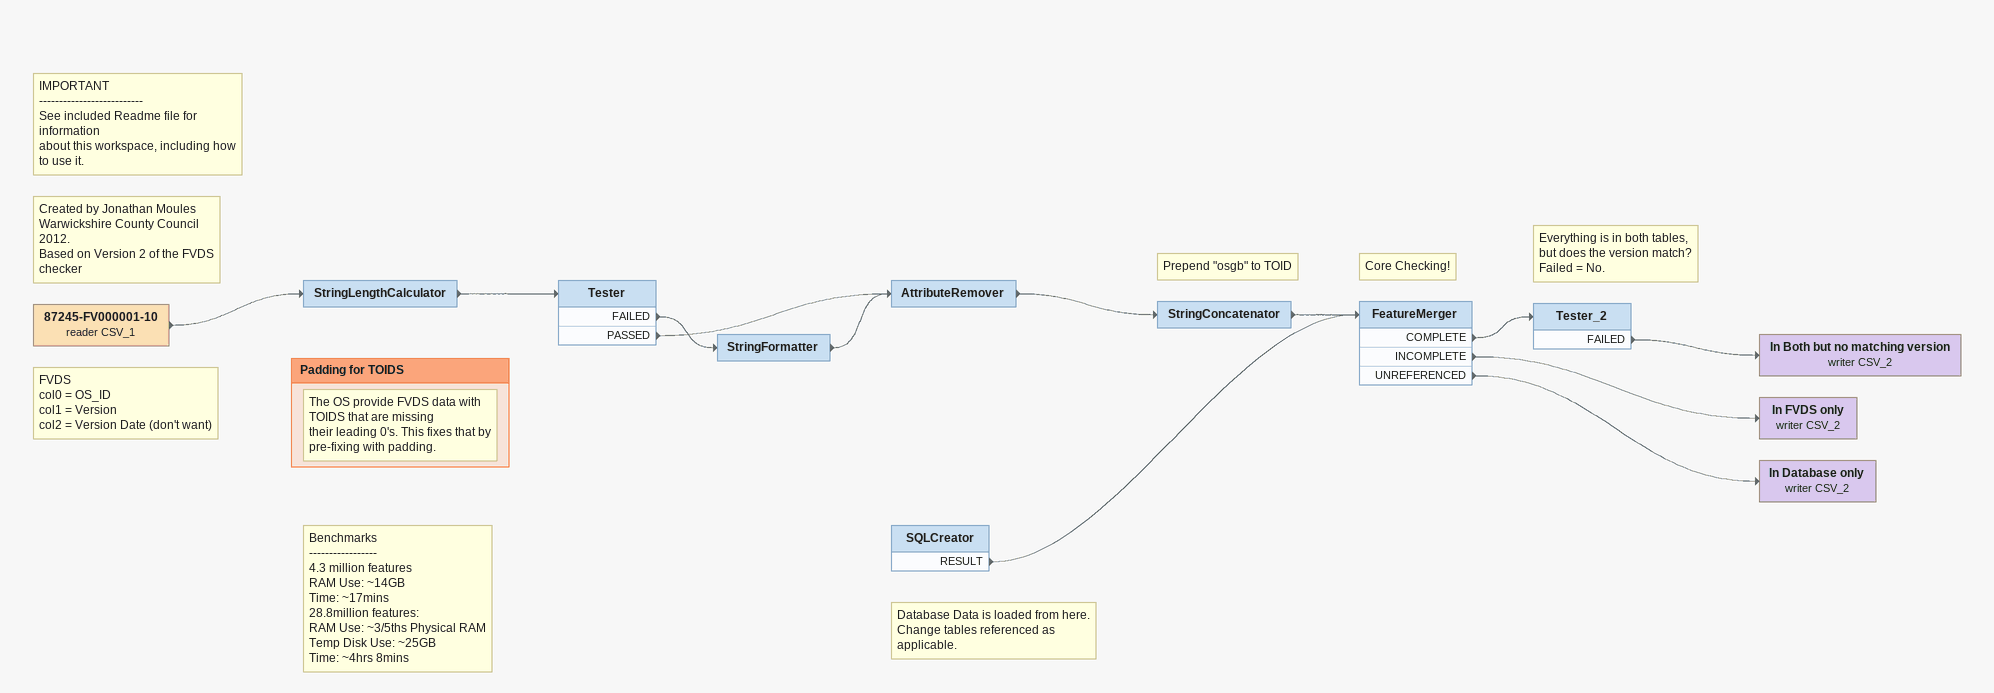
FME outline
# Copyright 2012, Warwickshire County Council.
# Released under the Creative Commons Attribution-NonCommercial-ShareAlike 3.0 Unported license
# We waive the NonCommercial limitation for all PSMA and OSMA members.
Note: IMPORTANT / -------------------------- / See included Readme file for information / about this workspace, including how to use it.
Note: Created by Jonathan Moules / Warwickshire County Council / 2012. / Based on Version 2 of the FVDS checker
Note: FVDS / col0 = OS_ID / col1 = Version / col2 = Version Date (don't want)
87245-FV000001-10 (reader CSV_1)
    -> StringLengthCalculator
Note: Benchmarks / ----------------- / 4.3 million features / RAM Use: ~14GB / Time: ~17mins / 28.8million features: / RAM Use: ~3/5ths Physical RAM / Temp Disk Use: ~25GB / Time: ~4hrs 8mins
StringLengthCalculator
    -> Tester
Tester
    FAILED -> StringFormatter
    PASSED -> AttributeRemover
StringFormatter
    -> AttributeRemover
AttributeRemover
    -> StringConcatenator
Note: Prepend "osgb" to TOID
StringConcatenator
    -> FeatureMerger
Note: Database Data is loaded from here. / Change tables referenced as applicable.
SQLCreator
    RESULT -> FeatureMerger
Note: Core Checking!
FeatureMerger
    COMPLETE -> Tester_2
    INCOMPLETE -> In FVDS only (writer CSV_2)
    UNREFERENCED -> In Database only (writer CSV_2)
Note: Everything is in both tables, / but does the version match? / Failed = No.
Tester_2
    FAILED -> In Both but no matching version (writer CSV_2)
In Both but no matching version (writer CSV_2)
In FVDS only (writer CSV_2)
In Database only (writer CSV_2)

Bookmark: Padding for TOIDS
Note: The OS provide FVDS data with TOIDS that are missing / their leading 0's. This fixes that by pre-fixing with padding.
